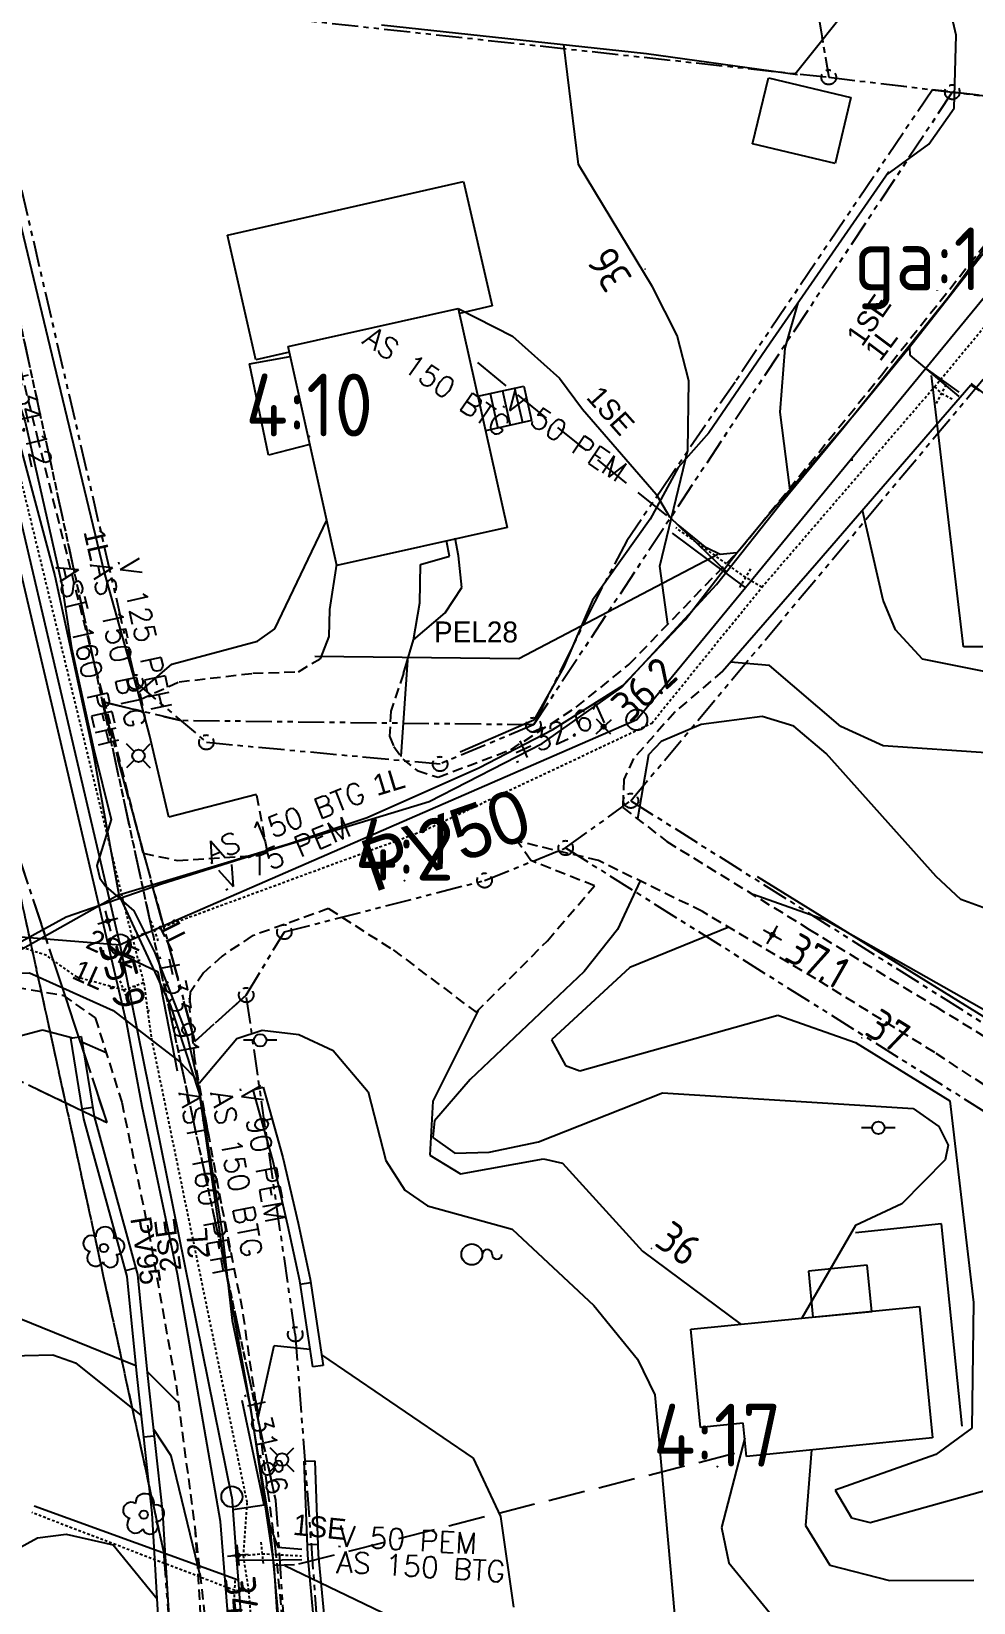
# Model space of a CAD drawing. Header units: metres. Extents: x 139929 to 143267, y 6401995 to 6404511.
# Drawn here: x 140485.1 to 140530.1, y 6402340.9 to 6402415.9 of the extents above; entities that cross this region are included whole.
import ezdxf
from ezdxf.enums import TextEntityAlignment as Align

# ---------------------------------------------------------------- set-up
doc = ezdxf.new("R2010")
doc.units = ezdxf.units.M
for name, pattern in [('DASHED', [0.75, 0.5, -0.25]), ('DASHED2', [3, 2, -1]), ('DGN Style 3', [2.464518, 1.76037, -0.704148]), ('HIDDEN2', [0.1875, 0.125, -0.0625]), ('PHANTOM', [2.5, 1.25, -0.25, 0.25, -0.25, 0.25, -0.25])]:
    doc.linetypes.add(name, pattern=pattern)
doc.layers.add('LM_GRÄNSPUNKT_TEXT_NY', color=94, linetype='Continuous', lineweight=25)
for name, color, linetype in [('M-BEF-BELYSNINGSSTOLPE', 4, 'Continuous'), ('M-BEF-BYGGNAD', 3, 'Continuous'), ('M-BEF-EL', 4, 'ELLEDNING'), ('M-BEF-EL-TEXT', 1, 'Continuous'), ('M-BEF-KÄLLA', 7, 'Continuous'), ('M-BEF-MUR', 4, 'Continuous'), ('M-BEF-NIVÅ', 4, 'Continuous'), ('M-BEF-NIVÅKURVA-PRIMÄR-0.5M', 12, 'Continuous'), ('M-BEF-NIVÅKURVA-PRIMÄR-1.0M', 12, 'Continuous'), ('M-BEF-STAKET', 4, 'STAKET'), ('M-BEF-TELE', 4, 'TELELEDNING'), ('M-BEF-TELE-INFO', 4, 'Continuous'), ('M-BEF-TELE-TEXT', 1, 'Continuous'), ('M-BEF-TRAPPA', 4, 'Continuous'), ('M-BEF-TRÄD', 4, 'Continuous'), ('M-BEF-VA-INFO', 4, 'Continuous'), ('M-BEF-VA-S', 4, 'Continuous'), ('M-BEF-VA-TEXT', 1, 'Continuous'), ('M-BEF-VA-V', 4, 'HIDDEN2'), ('M-BEF-VÄGKANT', 1, 'DASHED'), ('M-BEF-VÄGKANTSTÖD', 1, 'Continuous'), ('M-FASTIGHETSBETECKNING', 3, 'Continuous'), ('M-GR-FASTIGHETSGRÄNS', 3, 'PHANTOM'), ('M-GR-RÄTTIGHETSGRÄNS', 3, 'DASHED')]:
    doc.layers.add(name, color=color, linetype=linetype)
doc.styles.add('ISO', font='iso.shx', dxfattribs={"height": 2.5})
doc.styles.add('ITALICC', font='italicc', dxfattribs={"oblique": 10})
doc.styles.add('ROMANS', font='romans')
doc.styles.add('Style-font38', font='font38.shx')
doc.linetypes.add('ELLEDNING', pattern='A,3,-0.5,["E",Standard,S=0.5,R=0,X=0,Y=-0.25],-0.5', length=4)
doc.linetypes.add('STAKET', pattern='A,7,[134,morastr.shx,S=0.8,R=0,X=0,Y=0],0.6,[134,morastr.shx,S=0.8,R=0,X=0,Y=0],1', length=8.6)
doc.linetypes.add('TELELEDNING', pattern='A,3,-0.5,["T",Standard,S=0.5,R=0,X=0,Y=-0.25],-0.5', length=4)

# ---------------------------------------------------------------- blocks, each defined once
blk = doc.blocks.new('osynlig cirkel')
blk.add_circle((0, 0), 0.005)
blk = doc.blocks.new('OSYNLIG')
blk.add_blockref('osynlig cirkel', (0, 0))
blk = doc.blocks.new('PRI_L_ALLM')
for points in [[(-0.3, 0, 0), (-0.8, 0, 0)], [(0.8, 0, 0), (0.3, 0, 0)]]:
    blk.add_polyline3d(points)
blk.add_circle((0, 0), 0.3)
blk = doc.blocks.new('PRI_L_BELYS')
for points in [[(-0.212, 0.212, 0), (-0.566, 0.566, 0)], [(0.212, 0.212, 0), (0.566, 0.566, 0)], [(-0.212, -0.212, 0), (-0.566, -0.566, 0)], [(0.212, -0.212, 0), (0.566, -0.566, 0)]]:
    blk.add_polyline3d(points)
blk.add_circle((0, 0), 0.3)
blk = doc.blocks.new('PRI_NIVÅ_HÖJDPUNKT_ISM')
at = {"color": 7}
for p, q in [((-0.25, 0), (0.25, 0)), ((0, 0.25), (0, -0.25))]:
    blk.add_line(p, q, dxfattribs=at)
blk = doc.blocks.new('PRI_V_KÄLLA')
blk.add_circle((0, 0), 0.5)
for centre, start, end in [((0.733333, 0), 0, 179.999991), ((1.2, 0), 179.999991, 359.999955)]:
    blk.add_arc(centre, 0.233333, start, end)
blk = doc.blocks.new('BRUNN')
blk.add_circle((0, 0), 0.5)
blk = doc.blocks.new('VENTIL')
blk.add_line((0, -0.55), (0, 0.55))
blk = doc.blocks.new('LIGGARPUNKT')
blk.add_circle((0, 0), 0.35)
at = {"layer": 'LM_GRÄNSPUNKT_TEXT_NY', "style": 'ITALICC', "oblique": 10}
blk.add_attdef('PUNKTBETECKNING', (0.5, -0.35), '', height=0.7, dxfattribs=at)
blk = doc.blocks.new('PRI_V_POLLARE')
blk.add_circle((0, 0), 0.2)
blk = doc.blocks.new('PRI_M_LÖVTRÄD')
blk.add_circle((0, 0), 0.2)
for centre, radius, start, end in [((0.047722, 0.56156), 0.443002, 345.022908, 184.096476), ((-0.601762, 0.206006), 0.384732, 57.341651, 261.23001), ((0.585988, 0.07036), 0.392534, 269.444378, 106.321877), ((-0.395828, -0.476108), 0.401424, 131.233971, 330.911027), ((0.306072, -0.564084), 0.367104, 196.976003, 41.224955)]:
    blk.add_arc(centre, radius, start, end)
blk = doc.blocks.new('SPWDEF')
at = {"color": 0, "linetype": 'Continuous'}
for p, q in [((-1, 0), (1, 0)), ((0, -1), (0, 1))]:
    blk.add_line(p, q, dxfattribs=at)
blk.add_circle((0, 0), 0.2)
blk = doc.blocks.new('PRI_NIVÅ_HÖJDPKT')
at = {"color": 0, "linetype": 'Continuous', "lineweight": -3}
blk.add_circle((183, 184), 0.0005, dxfattribs=at)

msp = doc.modelspace()

# ---------------------------------------------------------------- linework, layer by layer
at = {"layer": 'M-BEF-BYGGNAD'}
for p, q in [((140519.577, 6402410.559), (140520.328, 6402413.719)), ((140520.328, 6402413.719), (140524.269, 6402412.782)), ((140524.269, 6402412.782), (140523.518, 6402409.622)), ((140523.518, 6402409.622), (140519.577, 6402410.559)), ((140494.487, 6402406.198), (140505.768, 6402408.772)), ((140505.768, 6402408.772), (140507.125, 6402402.824)), ((140495.845, 6402400.25), (140494.487, 6402406.198)), ((140497.379, 6402400.888), (140505.512, 6402402.703)), ((140497.379, 6402400.888), (140505.512, 6402402.703)), ((140505.512, 6402402.703), (140507.846, 6402392.246)), ((140505.512, 6402402.703), (140507.846, 6402392.246)), ((140507.125, 6402402.824), (140505.564, 6402402.468)), ((140499.712, 6402390.431), (140497.379, 6402400.888)), ((140499.712, 6402390.431), (140497.379, 6402400.888)), ((140497.44, 6402400.614), (140495.845, 6402400.25)), ((140507.846, 6402392.246), (140499.712, 6402390.431)), ((140507.846, 6402392.246), (140499.712, 6402390.431)), ((140525.056, 6402357.002), (140522.241, 6402356.723)), ((140522.241, 6402356.723), (140522.459, 6402354.524)), ((140525.274, 6402354.803), (140525.056, 6402357.002)), ((140516.626, 6402353.945), (140527.546, 6402355.029)), ((140516.626, 6402353.945), (140527.546, 6402355.029)), ((140527.546, 6402355.029), (140528.168, 6402348.757)), ((140527.546, 6402355.029), (140528.168, 6402348.757)), ((140522.459, 6402354.524), (140525.274, 6402354.803)), ((140517.092, 6402349.261), (140516.626, 6402353.945)), ((140517.092, 6402349.261), (140516.626, 6402353.945)), ((140519.127, 6402349.463), (140517.092, 6402349.261)), ((140519.127, 6402349.463), (140517.092, 6402349.261)), ((140519.285, 6402347.875), (140519.127, 6402349.463)), ((140519.285, 6402347.875), (140519.127, 6402349.463)), ((140528.168, 6402348.757), (140519.285, 6402347.875)), ((140528.168, 6402348.757), (140519.285, 6402347.875))]:
    msp.add_line(p, q, dxfattribs=at)
at = {"layer": 'M-BEF-EL', "flags": 128}
for points in [[(140475.534, 6402439.208), (140478.423, 6402423.677), (140479.606, 6402417.375), (140481.12, 6402411.358), (140481.939, 6402407.345), (140483.82, 6402400.31), (140484.81, 6402397.293), (140486.553, 6402389.596), (140487.024, 6402386.488), (140488.089, 6402381.703), (140488.931, 6402378.3), (140488.243, 6402376.104), (140488.381, 6402375.486), (140488.665, 6402375.099), (140490.006, 6402373.932), (140491.009, 6402371.933), (140492.555, 6402367.956), (140493.049, 6402365.836)], [(140479.882, 6402370.576), (140480.469, 6402370.766), (140483.482, 6402371.85), (140486.773, 6402373.649), (140491.324, 6402375.218), (140495.121, 6402376.413), (140504.126, 6402379.151), (140509.521, 6402381.924), (140513.334, 6402384.61), (140517.846, 6402389.517), (140520.876, 6402393.335), (140523.929, 6402397.038), (140528.942, 6402403.251), (140531.978, 6402407.388), (140536.673, 6402413.662), (140537.185, 6402413.935), (140538.462, 6402412.981), (140539.837, 6402412.142), (140540.254, 6402411.587)], [(140505.512, 6402402.704), (140508.106, 6402401.387), (140510.348, 6402399.378), (140511.448, 6402397.895), (140514.97, 6402393.837), (140515.612, 6402392.747), (140518.293, 6402390.15)], [(140454.661, 6402372.415), (140456.764, 6402373.547), (140458.515, 6402373.942), (140462.074, 6402373.596), (140467.443, 6402372.794), (140473.333, 6402372.315), (140478.622, 6402371.502), (140479.612, 6402370.934), (140479.707, 6402370.194), (140479.882, 6402370.576), (140482.262, 6402370.942), (140485.029, 6402370.971), (140489.016, 6402369.173), (140492.211, 6402366.727), (140493.049, 6402365.836), (140494.237, 6402358.574), (140494.709, 6402354.374), (140495.519, 6402350.488), (140496.506, 6402344.556), (140496.894, 6402343.548), (140498.033, 6402343.443)], [(140496.506, 6402344.556), (140496.895, 6402340.407), (140497.349, 6402333.483), (140497.574, 6402328.367)]]:
    msp.add_lwpolyline(points, dxfattribs=at)
at = {"layer": 'M-BEF-MUR', "lineweight": -3}
for p, q in [((140501.85, 6402416.242), (140514.513, 6402414.876)), ((140514.513, 6402414.876), (140521.725, 6402413.877)), ((140486.196, 6402400.073), (140483.78, 6402410.159)), ((140526.088, 6402409.222), (140520.42, 6402401.053)), ((140520.42, 6402401.053), (140517.476, 6402396.765)), ((140488.596, 6402390.159), (140486.196, 6402400.073)), ((140517.476, 6402396.765), (140516.012, 6402395.109)), ((140516.012, 6402395.109), (140514.683, 6402392.644)), ((140514.683, 6402392.644), (140511.922, 6402388.763)), ((140505.518, 6402390.894), (140505.36, 6402391.729)), ((140490.307, 6402384.031), (140488.596, 6402390.159)), ((140499.7, 6402390.487), (140499.353, 6402388.325)), ((140505.689, 6402389.378), (140505.518, 6402390.894)), ((140504.889, 6402388.169), (140505.689, 6402389.378)), ((140511.922, 6402388.763), (140510.532, 6402385.554)), ((140499.353, 6402388.325), (140499.332, 6402387.03)), ((140503.375, 6402386.883), (140504.889, 6402388.169)), ((140499.332, 6402387.03), (140498.911, 6402385.974)), ((140502.894, 6402385.273), (140503.375, 6402386.883)), ((140510.532, 6402385.554), (140509.118, 6402383.036)), ((140490.762, 6402382.338), (140490.307, 6402384.031)), ((140509.118, 6402383.036), (140505.602, 6402381.515)), ((140491.687, 6402378.408), (140490.762, 6402382.338)), ((140495.875, 6402379.486), (140491.687, 6402378.408)), ((140495.714, 6402365.383), (140496.196, 6402365.518)), ((140496.196, 6402365.518), (140497.137, 6402362.149)), ((140496.653, 6402362.025), (140495.714, 6402365.383)), ((140496.133, 6402363.887), (140496.614, 6402364.022)), ((140497.372, 6402358.908), (140496.653, 6402362.025)), ((140497.137, 6402362.149), (140497.86, 6402359.017)), ((140497.94, 6402356.255), (140497.372, 6402358.908)), ((140497.86, 6402359.017), (140498.433, 6402356.345)), ((140498.562, 6402352.148), (140497.94, 6402356.255)), ((140497.964, 6402356.103), (140498.458, 6402356.177)), ((140498.433, 6402356.345), (140499.057, 6402352.223)), ((140499.057, 6402352.223), (140498.562, 6402352.148)), ((140498.153, 6402347.644), (140498.652, 6402347.663)), ((140498.323, 6402343.158), (140498.153, 6402347.644)), ((140498.652, 6402347.663), (140498.822, 6402343.191)), ((140498.804, 6402343.666), (140498.304, 6402343.647)), ((140498.714, 6402339.017), (140498.323, 6402343.158)), ((140498.822, 6402343.191), (140499.209, 6402339.097))]:
    msp.add_line(p, q, dxfattribs=at)
at = {"layer": 'M-BEF-MUR'}
for p, q in [((140501.85, 6402416.242), (140514.513, 6402414.876)), ((140514.513, 6402414.876), (140521.725, 6402413.877)), ((140486.196, 6402400.073), (140483.78, 6402410.159)), ((140526.088, 6402409.222), (140520.42, 6402401.053)), ((140520.42, 6402401.053), (140517.476, 6402396.765)), ((140488.596, 6402390.159), (140486.196, 6402400.073)), ((140517.476, 6402396.765), (140516.012, 6402395.109)), ((140516.012, 6402395.109), (140514.683, 6402392.644)), ((140514.683, 6402392.644), (140511.922, 6402388.763)), ((140505.091, 6402390.876), (140504.949, 6402391.6)), ((140490.307, 6402384.031), (140488.596, 6402390.159)), ((140499.7, 6402390.487), (140499.353, 6402388.325)), ((140503.676, 6402388.644), (140503.704, 6402390.47)), ((140503.704, 6402390.47), (140505.091, 6402390.876)), ((140511.922, 6402388.763), (140510.532, 6402385.554)), ((140499.353, 6402388.325), (140499.332, 6402387.03)), ((140503.375, 6402386.883), (140503.676, 6402388.644)), ((140499.332, 6402387.03), (140498.911, 6402385.974)), ((140502.894, 6402385.273), (140503.375, 6402386.883)), ((140510.532, 6402385.554), (140509.118, 6402383.036)), ((140490.762, 6402382.338), (140490.307, 6402384.031)), ((140509.118, 6402383.036), (140505.602, 6402381.515)), ((140491.687, 6402378.408), (140490.762, 6402382.338)), ((140495.875, 6402379.486), (140491.687, 6402378.408)), ((140486.992, 6402367.848), (140487.486, 6402367.928)), ((140487.623, 6402363.997), (140486.992, 6402367.848)), ((140487.486, 6402367.928), (140488.113, 6402364.104)), ((140495.714, 6402365.383), (140496.196, 6402365.518)), ((140496.196, 6402365.518), (140497.137, 6402362.149)), ((140496.653, 6402362.025), (140495.714, 6402365.383)), ((140487.545, 6402364.476), (140488.038, 6402364.557)), ((140489.693, 6402356.476), (140487.623, 6402363.997)), ((140488.113, 6402364.104), (140490.186, 6402356.567)), ((140496.133, 6402363.887), (140496.614, 6402364.022)), ((140497.372, 6402358.908), (140496.653, 6402362.025)), ((140497.137, 6402362.149), (140497.86, 6402359.017)), ((140497.94, 6402356.255), (140497.372, 6402358.908)), ((140497.86, 6402359.017), (140498.433, 6402356.345)), ((140489.617, 6402356.752), (140490.099, 6402356.885)), ((140490.148, 6402351.829), (140489.693, 6402356.476)), ((140490.186, 6402356.567), (140490.645, 6402351.881)), ((140498.562, 6402352.148), (140497.94, 6402356.255)), ((140497.964, 6402356.103), (140498.458, 6402356.177)), ((140498.433, 6402356.345), (140499.057, 6402352.223)), ((140490.645, 6402351.881), (140491.378, 6402345.203)), ((140499.057, 6402352.223), (140498.562, 6402352.148)), ((140490.88, 6402345.161), (140490.148, 6402351.829)), ((140490.479, 6402348.803), (140490.977, 6402348.858)), ((140498.153, 6402347.644), (140498.652, 6402347.663)), ((140498.323, 6402343.158), (140498.153, 6402347.644)), ((140498.652, 6402347.663), (140498.822, 6402343.191)), ((140491.378, 6402336.841), (140490.88, 6402345.161)), ((140491.378, 6402345.203), (140491.878, 6402336.871)), ((140498.804, 6402343.666), (140498.304, 6402343.647)), ((140498.714, 6402339.017), (140498.323, 6402343.158)), ((140498.822, 6402343.191), (140499.209, 6402339.097))]:
    msp.add_line(p, q, dxfattribs=at)
at = {"layer": 'M-BEF-NIVÅKURVA-PRIMÄR-0.5M', "linetype": 'Continuous', "lineweight": -3}
for p, q in [((140525.357, 6402418.599, 35.5), (140521.612, 6402413.892, 35.5)), ((140529.307, 6402415.753, 35.5), (140528.844, 6402417.76, 35.5)), ((140529.199, 6402412.272, 35.5), (140529.307, 6402415.753, 35.5)), ((140527.993, 6402410.557, 35.5), (140529.199, 6402412.272, 35.5)), ((140526, 6402409.094, 35.5), (140527.993, 6402410.557, 35.5)), ((140521.124, 6402400.812, 35.5), (140521.753, 6402402.974, 35.5)), ((140520.897, 6402397.751, 35.5), (140521.124, 6402400.812, 35.5)), ((140521.356, 6402394.132, 35.5), (140520.897, 6402397.751, 35.5)), ((140525.815, 6402388.778, 35.5), (140524.827, 6402393.074, 35.5)), ((140526.4, 6402387.353, 35.5), (140525.815, 6402388.778, 35.5)), ((140527.693, 6402385.953, 35.5), (140526.4, 6402387.353, 35.5)), ((140535.808, 6402384.317, 35.5), (140527.693, 6402385.953, 35.5)), ((140517.12, 6402382.837, 36.5), (140515.204, 6402382.022, 36.5)), ((140520.038, 6402383.213, 36.5), (140517.12, 6402382.837, 36.5)), ((140521.539, 6402382.75, 36.5), (140520.038, 6402383.213, 36.5)), ((140523.097, 6402381.451, 36.5), (140521.539, 6402382.75, 36.5)), ((140515.204, 6402382.022, 36.5), (140514.603, 6402381.377, 36.5)), ((140514.603, 6402381.377, 36.5), (140514.08, 6402378.324, 36.5)), ((140528.35, 6402375.572, 36.5), (140523.097, 6402381.451, 36.5)), ((140514.197, 6402375.36, 36.5), (140513.122, 6402373.034, 36.5)), ((140529.531, 6402374.477, 36.5), (140528.35, 6402375.572, 36.5)), ((140530.754, 6402374.023, 36.5), (140529.531, 6402374.477, 36.5)), ((140513.122, 6402373.034, 36.5), (140511.53, 6402371.039, 36.5)), ((140511.53, 6402371.039, 36.5), (140506.087, 6402365.874, 36.5)), ((140479.803, 6402366.72, 35.5), (140485.646, 6402368.244, 35.5)), ((140485.646, 6402368.244, 35.5), (140487.102, 6402367.865, 35.5)), ((140487.527, 6402367.677, 35.5), (140488.689, 6402367.161, 35.5)), ((140493.131, 6402365.706, 35.5), (140494.934, 6402367.842, 35.5)), ((140494.934, 6402367.842, 35.5), (140496.139, 6402368.235, 35.5)), ((140496.139, 6402368.235, 35.5), (140497.893, 6402368.026, 35.5)), ((140497.893, 6402368.026, 35.5), (140499.541, 6402367.264, 35.5)), ((140499.541, 6402367.264, 35.5), (140501.2, 6402365.294, 35.5)), ((140506.087, 6402365.874, 36.5), (140504.369, 6402363.91, 36.5)), ((140501.2, 6402365.294, 35.5), (140502.049, 6402362.003, 35.5)), ((140509.342, 6402362.902, 36.5), (140515.269, 6402365.237, 36.5)), ((140515.269, 6402365.237, 36.5), (140527.252, 6402364.493, 36.5)), ((140504.369, 6402363.91, 36.5), (140504.299, 6402363.113, 36.5)), ((140527.252, 6402364.493, 36.5), (140528.469, 6402363.629, 36.5)), ((140528.469, 6402363.629, 36.5), (140528.925, 6402362.748, 36.5)), ((140504.299, 6402363.113, 36.5), (140505.347, 6402362.351, 36.5)), ((140505.347, 6402362.351, 36.5), (140506.983, 6402362.411, 36.5)), ((140506.983, 6402362.411, 36.5), (140509.342, 6402362.902, 36.5)), ((140528.925, 6402362.748, 36.5), (140528.782, 6402362.047, 36.5)), ((140502.049, 6402362.003, 35.5), (140502.958, 6402360.599, 35.5)), ((140528.782, 6402362.047, 36.5), (140526.703, 6402359.937, 36.5)), ((140502.958, 6402360.599, 35.5), (140504.036, 6402359.85, 35.5)), ((140504.036, 6402359.85, 35.5), (140508.089, 6402358.735, 35.5)), ((140526.703, 6402359.937, 36.5), (140524.495, 6402358.902, 36.5)), ((140508.089, 6402358.735, 35.5), (140511.993, 6402355.079, 35.5)), ((140524.495, 6402358.902, 36.5), (140521.934, 6402354.471, 36.5)), ((140482.593, 6402355.266, 34.5), (140490.11, 6402352.22, 34.5)), ((140511.993, 6402355.079, 35.5), (140514.071, 6402352.52, 35.5)), ((140495.949, 6402349.726, 34.5), (140496.719, 6402353.169, 34.5)), ((140496.719, 6402353.169, 34.5), (140498.433, 6402353, 34.5)), ((140498.979, 6402352.734, 34.5), (140506.228, 6402347.789, 34.5)), ((140490.641, 6402351.929, 34.5), (140492.136, 6402350.453, 34.5)), ((140514.071, 6402352.52, 35.5), (140514.896, 6402350.815, 35.5)), ((140514.896, 6402350.815, 35.5), (140515.851, 6402340.344, 35.5)), ((140522.385, 6402348.183, 36.5), (140522.102, 6402344.572, 36.5)), ((140506.228, 6402347.789, 34.5), (140507.535, 6402345.01, 34.5)), ((140507.535, 6402345.01, 34.5), (140508.156, 6402340.68, 34.5)), ((140522.102, 6402344.572, 36.5), (140523.265, 6402342.688, 36.5)), ((140481.543, 6402341.887, 33.5), (140485.409, 6402343.986, 33.5)), ((140485.409, 6402343.986, 33.5), (140486.77, 6402344.159, 33.5)), ((140486.77, 6402344.159, 33.5), (140489.022, 6402343.648, 33.5)), ((140489.022, 6402343.648, 33.5), (140491.125, 6402341.066, 33.5)), ((140523.265, 6402342.688, 36.5), (140526.112, 6402341.956, 36.5)), ((140526.112, 6402341.956, 36.5), (140530.149, 6402341.96, 36.5))]:
    msp.add_line(p, q, dxfattribs=at)
at = {"layer": 'M-BEF-NIVÅKURVA-PRIMÄR-1.0M', "linetype": 'Continuous', "lineweight": -3}
for p, q in [((140511.254, 6402409.572, 36), (140510.556, 6402415.303, 36)), ((140514.786, 6402403.73, 36), (140511.254, 6402409.572, 36)), ((140515.973, 6402401.404, 36), (140514.786, 6402403.73, 36)), ((140516.533, 6402399.246, 36), (140515.973, 6402401.404, 36)), ((140516.48, 6402395.931, 36), (140516.533, 6402399.246, 36)), ((140515.142, 6402390.398, 36), (140516.48, 6402395.931, 36)), ((140496.752, 6402387.405, 36), (140499.23, 6402392.59, 36)), ((140515.532, 6402387.629, 36), (140515.142, 6402390.398, 36)), ((140495.914, 6402386.811, 36), (140496.752, 6402387.405, 36)), ((140491.824, 6402385.706, 36), (140495.914, 6402386.811, 36)), ((140490.224, 6402384.329, 36), (140491.824, 6402385.706, 36)), ((140503.085, 6402385.91, 36), (140502.767, 6402381.305, 36)), ((140520.39, 6402385.658, 36), (140518.514, 6402385.813, 36)), ((140523.786, 6402382.73, 36), (140520.39, 6402385.658, 36)), ((140525.81, 6402381.819, 36), (140523.786, 6402382.73, 36)), ((140530.955, 6402381.47, 36), (140525.81, 6402381.819, 36)), ((140523.059, 6402373.488, 37), (140519.594, 6402374.705, 37)), ((140518.438, 6402373.151, 37), (140513.71, 6402371.232, 37)), ((140533.658, 6402367.484, 37), (140523.059, 6402373.488, 37)), ((140513.71, 6402371.232, 37), (140509.961, 6402367.777, 37)), ((140506.462, 6402369.18, 36), (140504.296, 6402364.836, 36)), ((140511.321, 6402366.288, 37), (140520.786, 6402368.951, 37)), ((140520.786, 6402368.951, 37), (140524.493, 6402367.638, 37)), ((140509.961, 6402367.777, 37), (140510.635, 6402366.542, 37)), ((140524.493, 6402367.638, 37), (140528.995, 6402364.853, 37)), ((140510.635, 6402366.542, 37), (140511.321, 6402366.288, 37)), ((140504.296, 6402364.836, 36), (140504.149, 6402362.258, 36)), ((140528.995, 6402364.853, 37), (140530.125, 6402355.219, 37)), ((140504.149, 6402362.258, 36), (140505.611, 6402361.373, 36)), ((140505.611, 6402361.373, 36), (140509.58, 6402362.092, 36)), ((140509.58, 6402362.092, 36), (140510.487, 6402361.888, 36)), ((140510.487, 6402361.888, 36), (140514.32, 6402357.683, 36)), ((140514.32, 6402357.683, 36), (140519.029, 6402354.183, 36)), ((140530.125, 6402355.219, 37), (140530.049, 6402349.232, 37)), ((140479.768, 6402352.58, 34), (140486.135, 6402352.724, 34)), ((140486.135, 6402352.724, 34), (140487.215, 6402352.346, 34)), ((140487.215, 6402352.346, 34), (140490.366, 6402349.836, 34)), ((140490.942, 6402349.178, 34), (140491.78, 6402347.912, 34)), ((140530.049, 6402349.232, 37), (140528.328, 6402347.966, 37)), ((140519.197, 6402348.763, 36), (140518.086, 6402344.484, 36)), ((140491.78, 6402347.912, 34), (140493.191, 6402342.082, 34)), ((140528.328, 6402347.966, 37), (140523.52, 6402346.271, 37)), ((140523.52, 6402346.271, 37), (140524.293, 6402344.938, 37)), ((140525.188, 6402344.72, 37), (140530.733, 6402346.268, 37)), ((140518.086, 6402344.484, 36), (140518.445, 6402342.788, 36)), ((140524.293, 6402344.938, 37), (140525.188, 6402344.72, 37)), ((140518.445, 6402342.788, 36), (140521.101, 6402339.538, 36))]:
    msp.add_line(p, q, dxfattribs=at)
at = {"layer": 'M-BEF-STAKET', "color": 1, "linetype": 'STAKET', "lineweight": -3}
for p, q in [((140495.537, 6402400.061), (140497.484, 6402400.416)), ((140496.445, 6402395.69), (140495.537, 6402400.061)), ((140522.647, 6402390.554), (140530.003, 6402399.059)), ((140498.422, 6402396.213), (140496.445, 6402395.69)), ((140518.143, 6402385.387), (140522.647, 6402390.554)), ((140532.64, 6402367.61), (140519.806, 6402375.554)), ((140528.598, 6402358.989), (140524.493, 6402358.547)), ((140529.591, 6402349.314), (140528.598, 6402358.989))]:
    msp.add_line(p, q, dxfattribs=at)
at = {"layer": 'M-BEF-STAKET', "lineweight": -3}
for p, q in [((140522.647, 6402390.554), (140530.003, 6402399.059)), ((140518.143, 6402385.387), (140522.647, 6402390.554)), ((140532.64, 6402367.61), (140519.806, 6402375.554)), ((140528.598, 6402358.989), (140524.493, 6402358.547)), ((140529.591, 6402349.314), (140528.598, 6402358.989))]:
    msp.add_line(p, q, dxfattribs=at)
at = {"layer": 'M-BEF-TELE', "linetype": 'Continuous'}
for p, q in [((140527.064, 6402400.856), (140530.859, 6402405.684)), ((140524.427, 6402397.643), (140527.064, 6402400.856)), ((140527.064, 6402400.856), (140527.095, 6402400.473)), ((140527.095, 6402400.473), (140529.43, 6402398.495)), ((140483.941, 6402398.527), (140486.24, 6402389.939)), ((140520.291, 6402392.805), (140524.427, 6402397.643)), ((140518.817, 6402391.038), (140520.291, 6402392.805)), ((140516.349, 6402387.827), (140518.817, 6402391.038)), ((140518.026, 6402390.946), (140517.377, 6402391.266)), ((140518.817, 6402391.038), (140518.026, 6402390.946)), ((140486.24, 6402389.939), (140488.055, 6402381.553)), ((140513.369, 6402384.695), (140516.349, 6402387.827)), ((140510.029, 6402382.588), (140513.369, 6402384.695)), ((140506.499, 6402380.759), (140510.029, 6402382.588)), ((140488.055, 6402381.553), (140489.3, 6402374.702)), ((140501.151, 6402378.392), (140506.499, 6402380.759)), ((140497.403, 6402377.135), (140501.151, 6402378.392)), ((140489.3, 6402374.702), (140497.403, 6402377.135)), ((140489.3, 6402374.702), (140481.822, 6402370.504)), ((140489.3, 6402374.702), (140491.765, 6402369.397)), ((140491.765, 6402369.397), (140493.132, 6402365.22)), ((140493.132, 6402365.22), (140494.275, 6402357.406)), ((140494.275, 6402357.406), (140495.583, 6402350.201)), ((140495.583, 6402350.201), (140496.7, 6402342.688)), ((140496.7, 6402342.688), (140497.683, 6402342.714)), ((140496.7, 6402342.688), (140497.105, 6402336.194))]:
    msp.add_line(p, q, dxfattribs=at)
at = {"layer": 'M-BEF-TELE-INFO', "linetype": 'DGN Style 3'}
for p, q in [((140517.386, 6402391.262), (140506.121, 6402400.378)), ((140497.898, 6402342.75), (140519.23, 6402348.153))]:
    msp.add_line(p, q, dxfattribs=at)
at = {"layer": 'M-BEF-TELE-TEXT', "linetype": 'Continuous'}
for p, q in [((140529.644, 6402386.542), (140528.117, 6402399.493)), ((140508.398, 6402385.992), (140517.914, 6402390.974)), ((140542.099, 6402386.533), (140529.644, 6402386.542)), ((140498.664, 6402386.092), (140508.398, 6402385.992)), ((140507.99, 6402337.486), (140497.228, 6402342.647))]:
    msp.add_line(p, q, dxfattribs=at)
at = {"layer": 'M-BEF-TRAPPA', "lineweight": -3}
for p, q in [((140506.449, 6402398.506), (140508.64, 6402398.996)), ((140506.449, 6402398.506), (140506.816, 6402396.859)), ((140507.034, 6402398.637), (140507.402, 6402396.991)), ((140507.62, 6402398.768), (140507.988, 6402397.121)), ((140508.206, 6402398.898), (140508.573, 6402397.251)), ((140508.64, 6402398.996), (140509.008, 6402397.349)), ((140509.008, 6402397.349), (140506.816, 6402396.859))]:
    msp.add_line(p, q, dxfattribs=at)
at = {"layer": 'M-BEF-TRAPPA', "color": 1, "linetype": 'Continuous', "lineweight": -3}
for p, q in [((140506.449, 6402398.506), (140508.64, 6402398.996)), ((140506.449, 6402398.506), (140506.816, 6402396.859)), ((140507.034, 6402398.637), (140507.402, 6402396.991)), ((140507.62, 6402398.768), (140507.988, 6402397.121)), ((140508.206, 6402398.898), (140508.573, 6402397.251)), ((140508.64, 6402398.996), (140509.008, 6402397.349)), ((140509.008, 6402397.349), (140506.816, 6402396.859))]:
    msp.add_line(p, q, dxfattribs=at)
at = {"layer": 'M-BEF-VA-INFO'}
for p, q in [((140491.167, 6402371.011), (140489.502, 6402371.792)), ((140492.103, 6402366.279), (140491.167, 6402371.011)), ((140496.237, 6402345.559), (140495.188, 6402350.54)), ((140494.736, 6402345.343), (140496.237, 6402345.559))]:
    msp.add_line(p, q, dxfattribs=at)
at = {"layer": 'M-BEF-VA-S'}
for points in [[(140535.278, 6402301.329, 0), (140529.651, 6402302.658, 0), (140518.022, 6402304.239, 0), (140506.375, 6402305.943, 0), (140496.751, 6402307.075, 0), (140496.102, 6402320.911, 0), (140495.479, 6402328.16, 0), (140494.15, 6402344.759, 0), (140492.1, 6402356.587, 0), (140490.415, 6402364.582, 0), (140489.675, 6402368.537, 0), (140483.104, 6402396.489, 0), (140477.242, 6402419.495, 0), (140474.953, 6402429.831, 0), (140470.374, 6402450.515, 0), (140467.872, 6402462.181, 0), (140465.176, 6402473.892, 0), (140462.256, 6402485.551, 0), (140459.925, 6402494.567, 0), (140460.016, 6402496.701, 0)], [(140535.9, 6402409.612, 0), (140527.851, 6402399.833, 0), (140519.236, 6402389.367, 0), (140514.041, 6402383.056, 0)], [(140489.361, 6402372.314, 0), (140482.871, 6402399.947, 0)], [(140527.851, 6402399.833, 0), (140529.423, 6402398.709, 0)], [(140515.737, 6402391.97, 0), (140519.236, 6402389.367, 0)], [(140486.304, 6402390.359, 0), (140486.327, 6402390.261, 0)], [(140514.041, 6402383.056, 0), (140489.361, 6402372.314, 0)], [(140448.292, 6402375.615, 0), (140454.448, 6402375.121, 0), (140489.361, 6402372.314, 0)], [(140494.695, 6402345.951, 0), (140489.361, 6402372.314, 0)], [(140492.18, 6402365.234, 0), (140492.198, 6402365.136, 0)], [(140494.695, 6402345.951, 0), (140494.918, 6402342.915, 0), (140494.987, 6402341.983, 0), (140495.969, 6402328.593, 0), (140497.5, 6402307.725, 0)], [(140485.245, 6402345.515, 0), (140494.987, 6402341.983, 0)], [(140494.918, 6402342.915, 0), (140497.1, 6402342.936, 0), (140498.035, 6402342.945, 0)]]:
    msp.add_polyline3d(points, dxfattribs=at)
at = {"layer": 'M-BEF-VA-TEXT'}
for points in [[(140500.893, 6402401.088, 0), (140500.975, 6402401.031, 0)], [(140507.634, 6402398.031, 0), (140507.717, 6402397.976, 0)], [(140524.257, 6402395.467, 0), (140524.357, 6402395.466, 0)], [(140486.304, 6402390.359, 0), (140486.327, 6402390.261, 0)], [(140487.937, 6402390.475, 0), (140487.958, 6402390.377, 0)], [(140489.277, 6402390.592, 0), (140489.299, 6402390.494, 0)], [(140508.298, 6402381.034, 0), (140508.389, 6402381.075, 0)], [(140493.691, 6402376.209, 0), (140493.784, 6402376.246, 0)], [(140494.407, 6402374.94, 0), (140494.499, 6402374.98, 0)], [(140490.46, 6402372.842, 0), (140490.56, 6402372.841, 0)], [(140490.208, 6402371.579, 0), (140490.308, 6402371.578, 0)], [(140491.251, 6402371.734, 0), (140491.27, 6402371.636, 0)], [(140490.011, 6402370.321, 0), (140490.111, 6402370.32, 0)], [(140490.665, 6402369.169, 0), (140490.765, 6402369.168, 0)], [(140495.087, 6402365.43, 0), (140495.106, 6402365.332, 0)], [(140492.18, 6402365.234, 0), (140492.198, 6402365.136, 0)], [(140493.688, 6402365.234, 0), (140493.707, 6402365.136, 0)], [(140495.319, 6402350.815, 0), (140495.342, 6402350.717, 0)], [(140499.785, 6402343.581, 0), (140499.885, 6402343.576, 0)], [(140499.68, 6402342.354, 0), (140499.78, 6402342.348, 0)]]:
    msp.add_polyline3d(points, dxfattribs=at)
at = {"layer": 'M-BEF-VA-V'}
for points in [[(140489.933, 6402372.667, 0), (140484.192, 6402396.289, 0), (140477.97, 6402419.369, 0), (140476.591, 6402426.99, 0), (140476.416, 6402427.637, 0), (140474.034, 6402436.998, 0), (140473.619, 6402438.872, 0), (140471.181, 6402449.901, 0), (140468.599, 6402461.499, 0), (140467.028, 6402467.07, 0), (140465.79, 6402473.282, 0), (140463.002, 6402484.885, 0), (140460.209, 6402494.56, 0)], [(140490.988, 6402373.016, 0), (140503.89, 6402377.772, 0), (140514.757, 6402382.895, 0), (140520.015, 6402389.386, 0), (140528.261, 6402398.957, 0), (140536.391, 6402408.756, 0), (140536.786, 6402409.302, 0), (140547.897, 6402426.358, 0), (140549.843, 6402429.061, 0), (140558.535, 6402441.137, 0)], [(140528.261, 6402398.957, 0), (140528.607, 6402398.648, 0), (140529.148, 6402398.361, 0)], [(140520.015, 6402389.386, 0), (140519.245, 6402389.853, 0), (140515.914, 6402392.227, 0)], [(140489.54, 6402370.15, 0), (140487.298, 6402370.757, 0), (140485.84, 6402371.803, 0), (140483.284, 6402372.625, 0), (140476.957, 6402373.916, 0), (140454.954, 6402375.73, 0)], [(140489.933, 6402372.667, 0), (140490.988, 6402373.016, 0)], [(140489.933, 6402372.667, 0), (140490.483, 6402370.492, 0)], [(140490.483, 6402370.492, 0), (140489.54, 6402370.15, 0)], [(140490.483, 6402370.492, 0), (140490.848, 6402367.846, 0)], [(140490.848, 6402367.846, 0), (140495.415, 6402345.666, 0), (140495.233, 6402343.141, 0), (140495.493, 6402341.438, 0), (140496.544, 6402328.506, 0), (140497.514, 6402314.038, 0), (140498.27, 6402308.205, 0), (140523.979, 6402304.197, 0), (140533.48, 6402302.718, 0), (140538.662, 6402301.986, 0), (140543.708, 6402302.406, 0), (140550.305, 6402304.424, 0), (140565.139, 6402311.558, 0), (140573.332, 6402307.047, 0), (140590.143, 6402296.055, 0), (140613.056, 6402279.846, 0), (140626.85, 6402271.456, 0)], [(140495.493, 6402341.438, 0), (140494.833, 6402341.475, 0), (140485.14, 6402345.19, 0)], [(140495.233, 6402343.141, 0), (140496.138, 6402343.227, 0), (140498.021, 6402343.125, 0)]]:
    msp.add_polyline3d(points, dxfattribs=at)
at = {"layer": 'M-BEF-VÄGKANT', "lineweight": -3}
for p, q in [((140525.729, 6402399.516), (140532.834, 6402408.475)), ((140485.46, 6402396.354), (140482.574, 6402407.969)), ((140518.951, 6402391.172), (140525.729, 6402399.516)), ((140488.098, 6402385.872), (140485.46, 6402396.354)), ((140513.665, 6402385.695), (140518.951, 6402391.172)), ((140489.082, 6402382.136), (140488.098, 6402385.872)), ((140497.874, 6402385.355), (140498.911, 6402385.974)), ((140511.152, 6402383.658), (140513.665, 6402385.695)), ((140492.172, 6402384.869), (140495.697, 6402385.28)), ((140495.697, 6402385.28), (140497.874, 6402385.355)), ((140502.894, 6402385.273), (140502.296, 6402383.466)), ((140518.143, 6402385.387), (140515.852, 6402383.418)), ((140490.307, 6402384.031), (140492.172, 6402384.869)), ((140502.296, 6402383.466), (140502.223, 6402382.271)), ((140508.024, 6402381.629), (140511.152, 6402383.658)), ((140515.852, 6402383.418), (140513.877, 6402381.201)), ((140490.461, 6402376.68), (140489.082, 6402382.136)), ((140502.223, 6402382.271), (140502.427, 6402381.785)), ((140502.427, 6402381.785), (140502.857, 6402381.178)), ((140502.857, 6402381.178), (140503.546, 6402380.629)), ((140504.546, 6402380.315), (140508.024, 6402381.629)), ((140513.877, 6402381.201), (140513.424, 6402380.201)), ((140503.546, 6402380.629), (140504.546, 6402380.315)), ((140513.424, 6402380.201), (140513.373, 6402378.869)), ((140496.401, 6402376.734), (140495.875, 6402379.486)), ((140513.373, 6402378.869), (140515.481, 6402377.244)), ((140490.461, 6402376.68), (140492.103, 6402376.339)), ((140496.012, 6402376.582), (140496.401, 6402376.734)), ((140512.217, 6402376.33), (140508.332, 6402377.256)), ((140508.973, 6402376.335), (140508.332, 6402377.256)), ((140515.481, 6402377.244), (140522.281, 6402373.047)), ((140492.103, 6402376.339), (140496.012, 6402376.582)), ((140512.02, 6402375.126), (140508.973, 6402376.335)), ((140517.179, 6402373.898), (140512.217, 6402376.33)), ((140509.769, 6402372.5), (140512.02, 6402375.126)), ((140499.317, 6402374.037), (140495.656, 6402372.731)), ((140499.317, 6402374.037), (140502.401, 6402372.068)), ((140522.59, 6402370.688), (140517.179, 6402373.898)), ((140522.281, 6402373.047), (140528.324, 6402369.356)), ((140495.656, 6402372.731), (140494.231, 6402371.767)), ((140506.367, 6402369.085), (140509.769, 6402372.5)), ((140494.231, 6402371.767), (140493.345, 6402370.979)), ((140502.401, 6402372.068), (140506.367, 6402369.085)), ((140493.345, 6402370.979), (140492.696, 6402370.038)), ((140528.284, 6402367.162), (140522.59, 6402370.688)), ((140482.88, 6402370.538), (140486.614, 6402369.9)), ((140486.614, 6402369.9), (140488.167, 6402368.823)), ((140492.696, 6402370.038), (140492.665, 6402369.363)), ((140492.921, 6402366.843), (140492.665, 6402369.363)), ((140528.324, 6402369.356), (140533.306, 6402366.31)), ((140488.167, 6402368.823), (140489.432, 6402364.793)), ((140534.399, 6402363.145), (140528.284, 6402367.162)), ((140494.196, 6402359.941), (140492.921, 6402366.843)), ((140489.432, 6402364.793), (140490.715, 6402358.636)), ((140495.198, 6402354.911), (140494.196, 6402359.941)), ((140490.715, 6402358.636), (140492.027, 6402351.275)), ((140495.951, 6402349.715), (140495.198, 6402354.911)), ((140492.027, 6402351.275), (140492.92, 6402344.517)), ((140496.785, 6402343.483), (140495.951, 6402349.715)), ((140492.92, 6402344.517), (140493.288, 6402338.667)), ((140497.485, 6402336.313), (140496.785, 6402343.483))]:
    msp.add_line(p, q, dxfattribs=at)
at = {"layer": 'M-BEF-VÄGKANT'}
for p, q in [((140525.729, 6402399.516), (140532.834, 6402408.475)), ((140485.46, 6402396.354), (140482.574, 6402407.969)), ((140518.951, 6402391.172), (140525.729, 6402399.516)), ((140530.003, 6402399.059), (140534.008, 6402396.439)), ((140488.098, 6402385.872), (140485.46, 6402396.354)), ((140513.665, 6402385.695), (140518.951, 6402391.172)), ((140489.082, 6402382.136), (140488.098, 6402385.872)), ((140497.874, 6402385.355), (140498.911, 6402385.974)), ((140511.152, 6402383.658), (140513.665, 6402385.695)), ((140492.172, 6402384.869), (140495.697, 6402385.28)), ((140495.697, 6402385.28), (140497.874, 6402385.355)), ((140502.894, 6402385.273), (140502.296, 6402383.466)), ((140518.143, 6402385.387), (140515.852, 6402383.418)), ((140490.307, 6402384.031), (140492.172, 6402384.869)), ((140502.296, 6402383.466), (140502.223, 6402382.271)), ((140508.024, 6402381.629), (140511.152, 6402383.658)), ((140515.852, 6402383.418), (140513.877, 6402381.201)), ((140490.461, 6402376.68), (140489.082, 6402382.136)), ((140502.223, 6402382.271), (140502.427, 6402381.785)), ((140502.427, 6402381.785), (140502.857, 6402381.178)), ((140502.857, 6402381.178), (140503.546, 6402380.629)), ((140504.546, 6402380.315), (140508.024, 6402381.629)), ((140513.877, 6402381.201), (140513.424, 6402380.201)), ((140503.546, 6402380.629), (140504.546, 6402380.315)), ((140513.424, 6402380.201), (140513.373, 6402378.869)), ((140496.401, 6402376.734), (140495.875, 6402379.486)), ((140513.373, 6402378.869), (140515.481, 6402377.244)), ((140490.461, 6402376.68), (140492.103, 6402376.339)), ((140496.012, 6402376.582), (140496.401, 6402376.734)), ((140512.217, 6402376.33), (140508.332, 6402377.256)), ((140508.973, 6402376.335), (140508.332, 6402377.256)), ((140515.481, 6402377.244), (140522.281, 6402373.047)), ((140492.103, 6402376.339), (140496.012, 6402376.582)), ((140512.02, 6402375.126), (140508.973, 6402376.335)), ((140517.179, 6402373.898), (140512.217, 6402376.33)), ((140509.769, 6402372.5), (140512.02, 6402375.126)), ((140499.317, 6402374.037), (140495.656, 6402372.731)), ((140499.317, 6402374.037), (140502.401, 6402372.068)), ((140522.59, 6402370.688), (140517.179, 6402373.898)), ((140522.281, 6402373.047), (140528.324, 6402369.356)), ((140495.656, 6402372.731), (140494.231, 6402371.767)), ((140506.367, 6402369.085), (140509.769, 6402372.5)), ((140494.231, 6402371.767), (140493.345, 6402370.979)), ((140502.401, 6402372.068), (140506.367, 6402369.085)), ((140493.345, 6402370.979), (140492.696, 6402370.038)), ((140528.284, 6402367.162), (140522.59, 6402370.688)), ((140482.88, 6402370.538), (140486.614, 6402369.9)), ((140486.614, 6402369.9), (140488.167, 6402368.823)), ((140492.696, 6402370.038), (140492.665, 6402369.363)), ((140492.921, 6402366.843), (140492.665, 6402369.363)), ((140528.324, 6402369.356), (140533.306, 6402366.31)), ((140488.167, 6402368.823), (140489.432, 6402364.793)), ((140534.399, 6402363.145), (140528.284, 6402367.162)), ((140494.196, 6402359.941), (140492.921, 6402366.843)), ((140489.432, 6402364.793), (140490.715, 6402358.636)), ((140495.198, 6402354.911), (140494.196, 6402359.941)), ((140490.715, 6402358.636), (140492.027, 6402351.275)), ((140495.951, 6402349.715), (140495.198, 6402354.911)), ((140492.027, 6402351.275), (140492.92, 6402344.517)), ((140496.785, 6402343.483), (140495.951, 6402349.715)), ((140492.92, 6402344.517), (140493.673, 6402337.778)), ((140497.485, 6402336.313), (140496.785, 6402343.483))]:
    msp.add_line(p, q, dxfattribs=at)
at = {"layer": 'M-BEF-VÄGKANTSTÖD', "lineweight": -3}
msp.add_line((140540.167, 6402391.27), (140530.022, 6402399.12), dxfattribs=at)
at = {"layer": 'M-GR-FASTIGHETSGRÄNS'}
for p, q in [((140459.303, 6402518.536), (140496.782, 6402345.771)), ((140453.339, 6402517.683), (140491.424, 6402343.332)), ((140515.558, 6402459.043), (140523.213, 6402413.745)), ((140519.386, 6402436.392), (140523.213, 6402413.745)), ((140519.386, 6402436.392), (140523.213, 6402413.745)), ((140474.841, 6402419.247), (140491.424, 6402343.332)), ((140481.068, 6402418.208), (140496.782, 6402345.771)), ((140482.385, 6402418.105), (140490.093, 6402384.856)), ((140482.385, 6402418.105), (140490.093, 6402384.856)), ((140484.573, 6402417.932), (140523.213, 6402413.745)), ((140484.573, 6402417.932), (140523.213, 6402413.745)), ((140523.213, 6402413.745), (140529.116, 6402413.034)), ((140523.213, 6402413.745), (140531.388, 6402412.761)), ((140523.213, 6402413.745), (140529.116, 6402413.034)), ((140529.116, 6402413.034), (140509.104, 6402382.81)), ((140529.116, 6402413.034), (140509.104, 6402382.81)), ((140528.163, 6402413.149), (140518.734, 6402399.19)), ((140531.388, 6402412.761), (140528.163, 6402413.149)), ((140540.297, 6402411.688), (140529.116, 6402413.034)), ((140540.297, 6402411.688), (140529.116, 6402413.034)), ((140513.757, 6402379.192), (140536.893, 6402406.864)), ((140513.757, 6402379.192), (140536.893, 6402406.864)), ((140513.757, 6402379.192), (140536.893, 6402406.864)), ((140518.734, 6402399.19), (140515.645, 6402394.684)), ((140515.645, 6402394.684), (140513.558, 6402391.597)), ((140513.558, 6402391.597), (140512.014, 6402388.676)), ((140512.014, 6402388.676), (140509.104, 6402382.81)), ((140490.093, 6402384.856), (140493.474, 6402381.981)), ((140490.093, 6402384.856), (140493.474, 6402381.981)), ((140492.253, 6402383.019), (140488.507, 6402383.917)), ((140488.507, 6402383.917), (140492.927, 6402367.695)), ((140509.104, 6402382.81), (140492.253, 6402383.019)), ((140509.104, 6402382.81), (140504.644, 6402380.946)), ((140509.104, 6402382.81), (140504.644, 6402380.946)), ((140493.474, 6402381.981), (140504.644, 6402380.946)), ((140493.474, 6402381.981), (140504.644, 6402380.946)), ((140488.738, 6402363.818), (140483.484, 6402379.68)), ((140510.643, 6402376.934), (140513.757, 6402379.192)), ((140510.643, 6402376.934), (140513.757, 6402379.192)), ((140510.643, 6402376.934), (140513.757, 6402379.192)), ((140513.757, 6402379.192), (140547.649, 6402357.804)), ((140513.757, 6402379.192), (140547.649, 6402357.804)), ((140506.767, 6402375.384), (140510.643, 6402376.934)), ((140506.767, 6402375.384), (140510.643, 6402376.934)), ((140506.767, 6402375.384), (140510.643, 6402376.934)), ((140510.643, 6402376.934), (140545.679, 6402354.894)), ((140510.643, 6402376.934), (140545.679, 6402354.894)), ((140497.201, 6402372.923), (140506.767, 6402375.384)), ((140497.201, 6402372.923), (140506.767, 6402375.384)), ((140497.201, 6402372.923), (140506.767, 6402375.384)), ((140495.38, 6402369.911), (140497.201, 6402372.923)), ((140495.38, 6402369.911), (140497.201, 6402372.923)), ((140495.38, 6402369.911), (140497.201, 6402372.923)), ((140492.927, 6402367.695), (140495.38, 6402369.911)), ((140497.723, 6402353.707), (140495.38, 6402369.911)), ((140497.723, 6402353.707), (140495.38, 6402369.911)), ((140482.716, 6402366.702), (140488.738, 6402363.818)), ((140497.723, 6402353.707), (140499, 6402336.804)), ((140497.723, 6402353.707), (140499, 6402336.804)), ((140496.782, 6402345.771), (140497.379, 6402336.966)), ((140496.782, 6402345.771), (140499.076, 6402311.939)), ((140491.424, 6402343.332), (140491.876, 6402337.479)), ((140491.424, 6402343.332), (140493.701, 6402313.85))]:
    msp.add_line(p, q, dxfattribs=at)
at = {"layer": 'M-GR-RÄTTIGHETSGRÄNS', "color": 1, "linetype": 'DASHED2', "lineweight": -3}
for p, q in [((140488.507, 6402383.917), (140492.253, 6402383.019)), ((140492.927, 6402367.695), (140488.507, 6402383.917)), ((140488.738, 6402363.818), (140483.484, 6402379.68)), ((140495.38, 6402369.911), (140492.927, 6402367.695)), ((140482.716, 6402366.702), (140488.738, 6402363.818))]:
    msp.add_line(p, q, dxfattribs=at)

# ---------------------------------------------------------------- block references
at = {"layer": 'M-BEF-BELYSNINGSSTOLPE', "lineweight": -3}
for p in [(140490.231, 6402381.335), (140497.091, 6402347.724)]:
    msp.add_blockref('PRI_L_BELYS', p, dxfattribs=at)
at = {"layer": 'M-BEF-BELYSNINGSSTOLPE'}
for p in [(140496.046, 6402367.749), (140496.046, 6402367.749), (140525.584, 6402363.568), (140525.584, 6402363.568)]:
    msp.add_blockref('PRI_L_ALLM', p, dxfattribs=at)
at = {"layer": 'M-BEF-KÄLLA', "lineweight": -3}
msp.add_blockref('PRI_V_KÄLLA', (140506.16, 6402357.522), dxfattribs=at)
at = {"layer": 'M-BEF-KÄLLA', "color": 1, "linetype": 'Continuous', "lineweight": -3}
msp.add_blockref('PRI_V_KÄLLA', (140506.16, 6402357.522), dxfattribs=at)
at = {"layer": 'M-BEF-NIVÅ'}
for p, xscale, yscale, zscale, rotation in [((140512.462, 6402382.729), 0.5, 0.5, 0.5, 43.2000005191306), ((140488.768, 6402373.447), 0.4999999999999999, 0.4999999999999999, 0.4999999999999999, 285.6330027697387), ((140520.524, 6402372.787), 0.5, 0.5, 0.5, 330.6060008690943), ((140494.976, 6402343.156), 0.5, 0.5, 0.5, 275.3729999570582)]:
    msp.add_blockref('SPWDEF', p, dxfattribs=dict(at, xscale=xscale, yscale=yscale, zscale=zscale, rotation=rotation))
at = {"layer": 'M-BEF-NIVÅ', "lineweight": -3}
for p, rotation in [((140512.462, 6402382.729), 43.20000051913063), ((140488.768, 6402373.447), 285.6330027697389), ((140520.524, 6402372.787), 330.6060008690941), ((140494.976, 6402343.156), 275.372999957058)]:
    msp.add_blockref('PRI_NIVÅ_HÖJDPUNKT_ISM', p, dxfattribs=dict(at, rotation=rotation))
at = {"layer": 'M-BEF-NIVÅKURVA-PRIMÄR-1.0M', "color": 1, "linetype": 'Continuous', "lineweight": -3, "xscale": 0.001, "yscale": 0.001, "zscale": 0.001}
for p in [(140514.252, 6402404.396, 36), (140524.618, 6402367.676, 37), (140514.557, 6402357.623, 36)]:
    msp.add_blockref('PRI_NIVÅ_HÖJDPKT', p, dxfattribs=at)
at = {"layer": 'M-BEF-TRÄD', "color": 1, "linetype": 'Continuous', "lineweight": -3}
for p in [(140488.582, 6402357.835), (140490.483, 6402345.093)]:
    msp.add_blockref('PRI_M_LÖVTRÄD', p, dxfattribs=at)
at = {"layer": 'M-BEF-VA-S'}
for p in [(140514.041, 6402383.056), (140489.361, 6402372.314), (140494.695, 6402345.951)]:
    msp.add_blockref('BRUNN', p, dxfattribs=at)
at = {"layer": 'M-BEF-VA-V'}
for p, rotation in [((140528.607, 6402398.648), 332.641228194576), ((140519.245, 6402389.853), 329.3635211571772), ((140490.988, 6402373.016), 20.46189949854444), ((140489.54, 6402370.15), 22.49501288047813), ((140496.138, 6402343.227), 185.9991140636061), ((140494.833, 6402341.475), 357.3974377387065)]:
    msp.add_blockref('VENTIL', p, dxfattribs=dict(at, rotation=rotation))
at = {"layer": 'M-FASTIGHETSBETECKNING', "lineweight": -3}
for p in [(140498.395, 6402396.59), (140502.944, 6402375.376), (140517.89, 6402347.39)]:
    msp.add_blockref('OSYNLIG', p, dxfattribs=at)
at = {"layer": 'M-GR-FASTIGHETSGRÄNS'}
for p in [(140523.213, 6402413.745), (140529.116, 6402413.034), (140490.093, 6402384.856), (140509.104, 6402382.81), (140493.474, 6402381.981), (140504.644, 6402380.946), (140513.757, 6402379.192), (140510.643, 6402376.934), (140506.767, 6402375.384), (140497.201, 6402372.923), (140495.38, 6402369.911), (140497.723, 6402353.707)]:
    msp.add_blockref('LIGGARPUNKT', p, dxfattribs=at)
at = {"layer": 'M-GR-RÄTTIGHETSGRÄNS', "lineweight": -3}
msp.add_blockref('OSYNLIG', (140528.395, 6402403.571), dxfattribs=at)
at = {"layer": 'M-GR-RÄTTIGHETSGRÄNS', "color": 1, "linetype": 'Continuous', "lineweight": -3, "xscale": 0.01, "yscale": 0.01, "zscale": 0.01}
msp.add_blockref('PRI_V_POLLARE', (140528.395, 6402403.571), dxfattribs=at)

# ---------------------------------------------------------------- texts
at = {"layer": 'M-BEF-EL-TEXT', "linetype": 'Continuous'}
for s, rotation, p in [('1SE', 55.19599, (140525.057, 6402400.659)), ('1L', 53.13011, (140525.913, 6402399.942)), ('1SE', 311.77548, (140511.36, 6402398.232)), ('1L', 282.77873, (140487.303, 6402391.977)), ('1L', 16.80869, (140501.709, 6402379.12)), ('2SE', 335.74608, (140487.525, 6402371.915)), ('1L', 296.56505, (140490.874, 6402373.143)), ('1L', 335.74608, (140486.867, 6402370.456)), ('2SE', 97.48089, (140492.59, 6402356.814)), ('2L', 93.43363, (140493.894, 6402357.367)), ('1SE', 354.23211, (140497.551, 6402343.837))]:
    msp.add_text(s, height=1, rotation=rotation, dxfattribs=at).set_placement(p, align=Align.BOTTOM_LEFT)
at = {"layer": 'M-BEF-NIVÅ', "style": 'ISO'}
for s, rotation, p in [('36.2', 43.2, (140513.198, 6402383.406)), ('36.2', 42.60855, (140513.198, 6402383.406)), ('37.1', 330.0186, (140521.39, 6402372.287)), ('37.1', 330.60599, (140521.39, 6402372.287)), ('35.9', 285.04463, (140489.028, 6402372.482)), ('35.9', 285.63299, (140489.028, 6402372.482)), ('34.2', 275.37301, (140495.059, 6402342.159)), ('34.2', 274.78389, (140495.059, 6402342.159))]:
    msp.add_text(s, height=1.5, rotation=rotation, dxfattribs=at).set_placement(p, align=Align.MIDDLE_LEFT)
at = {"layer": 'M-BEF-NIVÅKURVA-PRIMÄR-1.0M', "style": 'ISO'}
for s, rotation, p in [('36', 121.986, (140514.252, 6402404.396)), ('37', 328.20299, (140524.618, 6402367.676)), ('36', 324.423, (140514.557, 6402357.623))]:
    msp.add_text(s, height=1.5, rotation=rotation, dxfattribs=at).set_placement(p, align=Align.BOTTOM_LEFT)
at = {"layer": 'M-BEF-TELE-TEXT', "linetype": 'Continuous', "style": 'Style-font38'}
msp.add_text('PEL28', height=1, dxfattribs=at).set_placement((140504.349, 6402386.752))
for s, height, rotation, p in [('PV50', 2.5, 19.12721, (140500.636, 6402377.164)), ('PV95', 1, 278.90776, (140490.825, 6402359.404))]:
    msp.add_text(s, height=height, rotation=rotation, dxfattribs=at).set_placement(p, align=Align.TOP_LEFT)
at = {"layer": 'M-BEF-VA-TEXT', "style": 'ROMANS'}
for s, rotation, p in [('AS 150 BTG ', 325.48853, (140500.893, 6402401.088)), ('+34.12', 283.37039, (140484.006, 6402399.856)), ('V 50 PEM ', 326.23668, (140507.634, 6402398.031)), ('AST 160 PEH ', 283.24679, (140486.304, 6402390.359)), ('AS 150 BTG ', 282.24198, (140487.937, 6402390.475)), ('V 125 PEH ', 282.44928, (140489.277, 6402390.592)), ('+32.61', 24.24752, (140508.298, 6402381.034)), ('AS 150 BTG ', 21.81499, (140493.691, 6402376.209)), ('V 75 PEM ', 23.3237, (140494.407, 6402374.94)), ('+33.91', 280.89086, (140491.251, 6402371.734)), ('V 90 PEM ', 280.78952, (140495.087, 6402365.43)), ('AST 160 PEH ', 280.41676, (140492.18, 6402365.234)), ('AS 150 BTG ', 280.78952, (140493.688, 6402365.234)), ('+31.86', 282.91918, (140495.319, 6402350.815)), ('V 50 PEM ', 356.78161, (140499.785, 6402343.581)), ('AS 150 BTG ', 356.54105, (140499.68, 6402342.354))]:
    msp.add_text(s, height=1, rotation=rotation, dxfattribs=at).set_placement(p)
at = {"layer": 'M-FASTIGHETSBETECKNING', "lineweight": -3, "style": 'ISO'}
for s, p in [('4:10', (140498.395, 6402396.59)), ('4:2', (140502.944, 6402375.376)), ('4:17', (140517.89, 6402347.39))]:
    msp.add_text(s, height=3, dxfattribs=at).set_placement(p, align=Align.CENTER)
at = {"layer": 'M-GR-RÄTTIGHETSGRÄNS', "lineweight": -3, "style": 'ISO'}
msp.add_text('ga:12', height=3, dxfattribs=at).set_placement((140528.395, 6402403.571), align=Align.CENTER)

doc.saveas('drawing.dxf')
